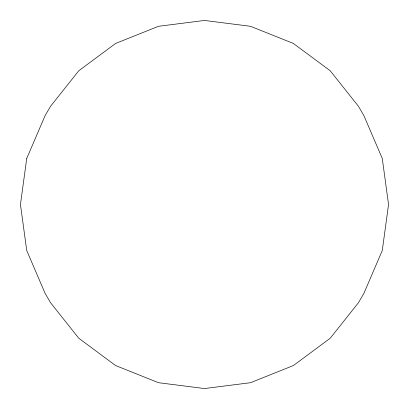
<?xml version="1.0" encoding="UTF-8"?>
<svg xmlns="http://www.w3.org/2000/svg" width="409" height="409" viewBox="0 0 409 409"><rect width="100%" height="100%" fill="white"/><g stroke="black" fill="none" stroke-linecap="round" stroke-linejoin="round"><path stroke-width="0.61" d="M26.723 158.487L20.45 204.5L26.723 250.512L45.108 293.391L50.537 302.691L78.794 338.253L115.609 365.544L158.487 382.701L204.5 388.55L250.512 382.701L293.391 365.544L330.206 338.253L358.463 302.691L363.892 293.391L382.277 250.512L388.55 204.5L382.277 158.487L363.892 115.609L358.463 106.309L330.206 70.747L293.391 43.456L250.512 26.299L204.5 20.45L158.487 26.299L115.609 43.456L78.794 70.747L50.537 106.309L45.108 115.609L26.723 158.487"/></g></svg>
